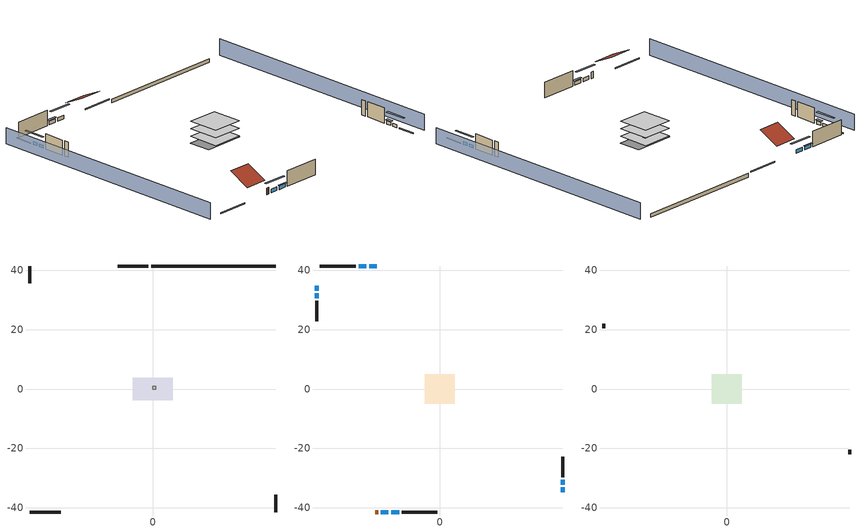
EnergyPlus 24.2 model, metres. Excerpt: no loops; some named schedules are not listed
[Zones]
central ac and furnace airloop ret air zone
 floor adiabatic (AdiabaticConst): 0,0 0,1 1,1 1,0 z0
 wall adiabatic (AdiabaticConst): 0,1 0,0 1,0 1,1 0,1 z0:1
 ceiling adiabatic (AdiabaticConst): 1,0 1,1 0,1 0,0 z1
crawlspace - vented
 floor foundation (Slab1 construction): -6.75,-3.75 -6.75,3.75 6.75,3.75 6.75,-3.75 z-0.91
 wall outside (RimJoist1 construction): -1.48,41.44 -11.87,41.44 z0.3:0.61
 wall outside (RimJoist2 construction): 41.44,-41.44 41.44,-35.65 z0.3:0.61
 wall outside (RimJoist3 construction): -41.44,-41.44 -31.04,-41.44 z0.3:0.61
 wall outside (RimJoist4 construction): -41.44,41.44 -41.44,35.65 z0.3:0.61
 wall foundation (FoundationWall1 construction): 41.44,41.44 -0.55,41.44 z-0.91:0.3
conditioned space
 floor to crawlspace - vented (Floor1 construction): -5.03,-5.03 -5.03,5.03 5.03,5.03 5.03,-5.03 z0.3
 floor adiabatic (AdiabaticFloorConstruction): -5.03,-5.03 -5.03,5.03 5.03,5.03 5.03,-5.03 z2.74
 wall outside (AdiabaticWallConstruction 1): -21.66,-41.44 -20.75,-41.44 z0.3:2.34
 wall outside (AdiabaticWallConstruction): -21.25,41.44 -23.81,41.44 / -24.74,41.44 -27.3,41.44 / -16.37,-41.44 -13.71,-41.44 z0.3:1.46; 41.44,-34.72 41.44,-33.13 / 41.44,-32.2 41.44,-30.61 / -41.44,34.72 -41.44,33.13 / -41.44,32.2 -41.44,30.61 z0.3:1.34; -19.82,-41.44 -17.3,-41.44 z0.3:1.43
 wall outside (Wall1 construction): -28.23,41.44 -40.51,41.44 z0.3:5.18
 wall outside (Wall2 construction): 41.44,-29.69 41.44,-22.86 z0.3:5.18
 wall outside (Wall3 construction): -12.78,-41.44 -0.88,-41.44 z0.3:5.18
 wall outside (Wall4 construction): -41.44,29.69 -41.44,22.86 z0.3:5.18
 window (WindowConstruction): -21.25,41.44 -23.81,41.44 z0.3:1.46
 window (WindowConstruction 1): -24.74,41.44 -27.3,41.44 z0.3:1.46
 window (WindowConstruction 2): 41.44,-34.72 41.44,-33.13 z0.3:1.34
 window (WindowConstruction 3): 41.44,-32.2 41.44,-30.61 z0.3:1.34
 window (WindowConstruction 4): -19.82,-41.44 -17.3,-41.44 z0.3:1.43
 window (WindowConstruction 5): -16.37,-41.44 -13.71,-41.44 z0.3:1.46
 window (WindowConstruction 6): -41.44,34.72 -41.44,33.13 z0.3:1.34
 window (WindowConstruction 7): -41.44,32.2 -41.44,30.61 z0.3:1.34
 door (Door): -21.66,-41.44 -20.75,-41.44 z0.3:2.34
 ceiling adiabatic (AdiabaticFloorConstruction): 5.03,-5.03 5.03,5.03 -5.03,5.03 -5.03,-5.03 z2.74
attic - vented
 floor to conditioned space (Floor2 construction Reversed): -5.03,-5.03 -5.03,5.03 5.03,5.03 5.03,-5.03 z5.18
 wall outside (Wall5 construction): 41.44,-21.93 41.44,-20.49 z0.3:5.18
 wall outside (Wall6 construction): -41.44,21.93 -41.44,20.49 z0.3:5.18
 roof outside (Roof1 construction): -20.32,41.44,5.18 -20.32,34.71,8.55 -12.8,34.71,8.55 -12.8,41.44,5.18
 roof outside (Roof2 construction): -22.59,-41.44,5.18 -22.59,-34.71,8.55 -30.11,-34.71,8.55 -30.11,-41.44,5.18
shading: -46.01,41.44 -46.01,-41.44 / 46.01,-41.44 46.01,41.44 z0:5.18; -26.55,41.44 -18.51,41.44 -18.51,42.05 -26.55,42.05 z4.21; -27.6,41.44 -24.43,41.44 -24.43,42.05 -27.6,42.05 z1.77; 41.44,-30.39 41.44,-37.46 42.05,-37.46 42.05,-30.39 z4.08; 41.44,-30.31 41.44,-32.51 42.05,-32.51 42.05,-30.31 z1.65; -14.56,-41.44 -22.56,-41.44 -22.56,-42.05 -14.56,-42.05 z4.18; -13.4,-41.44 -16.68,-41.44 -16.68,-42.05 -13.4,-42.05 z1.77; -41.44,30.39 -41.44,37.46 -42.05,37.46 -42.05,30.39 z4.08; -41.44,30.31 -41.44,32.51 -42.05,32.51 -42.05,30.31 z1.65
[Building]
Building 1: Terrain=Suburbs
[Site:Location]
Portland Intl Arpt_OR: Latitude {deg}=45.59; Longitude {deg}=-122.6; Time Zone {hr}=-8; Elevation {m}=33; Keep Site Location Information=Yes
[Site:GroundTemperature:Shallow]
10.2558, 8.96328, 8.85977, 9.47314, 11.9355, 14.3863, 16.5111, 17.8571, 17.9714, 16.8767, 14.8061, 12.4304
[Site:WaterMainsTemperature]
Calculation Method=Schedule; Temperature Schedule=mains temperature schedule
[Material] Roughness=Rough; Thermal Absorptance=0.9
Name | Thickness {m} | Conductivity {W/m-K} | Density {kg/m3} | Specific Heat {J/kg-K} | Solar Absorptance | Visible Absorptance
asphalt or fiberglass shingles | 0.00635 | 0.162714 | 1121.4 | 1465.45 | 0.85 | 0.85
ceiling loosefill ins | 0.0846667 | 0.0480833 | 16.02 | 1046.75 | 0.7 | 0.7
ceiling stud and cavity | 0.1397 | 0.0920385 | 65.682 | 1177.47 | 0.7 | 0.7
concrete 8.0 in. | 0.2032 | 1.803125 | 2242.8 | 837.4 | 0.7 | 0.7
door material | 0.04445 | 0.0612267 | 512.64 | 1214.23 | 0.7 | 0.7
floor covering | 0.0127 | 0.0433444 | 54.468 | 1339.84 | 0.6 | 0.6
floor rigid ins; wall rigid ins | 0.512978 | 0.029427 | 32.04 | 1214.23 | 0.7 | 0.7
floor stud and cavity | 0.1397 | 0.923637 | 92.3553 | 1139.71 | 0.7 | 0.7
floor stud and cavity 1 | 0.1397 | 1.75129 | 37.0049 | 1207.88 | 0.7 | 0.7
furniture material conditioned space 1 | 0.1524 | 0.115458 | 640.8 | 1214.23 | 0.6 | 0.6
gypsum board | 0.0127 | 0.160291 | 801 | 837.4 | 0.6 | 0.6
osb sheathing 0.5 in. | 0.0127 | 0.115458 | 512.64 | 1214.23 | 0.6 | 0.6
osb sheathing 0.5 in. 1 | 0.0127 | 0.115458 | 512.64 | 1214.23 | 0.7 | 0.7
osb sheathing 0.75 in. | 0.01905 | 0.115458 | 512.64 | 1214.23 | 0.7 | 0.7
rim joist stud and cavity | 0.0508 | 0.178688 | 50.32683 | 1063.81 | 0.6 | 0.6
roof rigid ins | 0.00281632 | 0.029427 | 32.04 | 1214.23 | 0.7 | 0.7
soil 0.5 in. | 0.0127 | 1.3848 | 1842.3 | 418.7 | 0.7 | 0.7
wall stud and cavity | 0.1397 | 0.550994 | 139.0536 | 1170.24 | 0.7 | 0.7
wall stud and cavity 1 | 0.1397 | 0.727959 | 139.0536 | 1170.24 | 0.6 | 0.6
wall stud and cavity 2 | 0.0889 | 0.380278 | 52.3479 | 1209.89 | 0.7 | 0.7
wall stud and cavity 3 | 0.0889 | 0.391764 | 83.0341 | 1211.67 | 0.7 | 0.7
wood siding | 0.0254 | 0.102417 | 544.68 | 1172.36 | 0.85 | 0.85
wood siding 1; wood siding 2 | 0.0254 | 0.102417 | 544.68 | 1172.36 | 0.7 | 0.7
[Material:NoMass]
Adiabatic: Roughness=Rough; Thermal Resistance {m2-K/W}=176.1; Thermal Absorptance=0.9; Solar Absorptance=0.7; Visible Absorptance=0.7
[WindowMaterial:SimpleGlazingSystem]
WindowMaterial: U-Factor {W/m2-K}=2.78222; Solar Heat Gain Coefficient=0.56
[Construction]
AdiabaticConst: Adiabatic
AdiabaticFloorConstruction: floor stud and cavity 1, floor rigid ins, osb sheathing 0.75 in., floor covering
AdiabaticWallConstruction: wood siding 1, wall rigid ins, wall stud and cavity 2, gypsum board
AdiabaticWallConstruction 1: wood siding 2, wall rigid ins, wall stud and cavity 2, gypsum board
Door: door material
Floor1 construction: floor stud and cavity, osb sheathing 0.75 in., floor covering
Floor2 construction Reversed: gypsum board, ceiling stud and cavity, ceiling loosefill ins
FoundationWall1 construction: concrete 8.0 in.
furniture construction conditioned space 1: furniture material conditioned space 1
PartitionWallConstruction: gypsum board, wall stud and cavity 3, gypsum board
RimJoist1 construction; RimJoist2 construction; RimJoist3 construction; RimJoist4 construction: wood siding, rim joist stud and cavity
Roof1 construction; Roof2 construction: asphalt or fiberglass shingles, roof rigid ins, osb sheathing 0.5 in.
Slab1 construction: soil 0.5 in.
Wall1 construction; Wall2 construction; Wall3 construction; Wall4 construction: wood siding, osb sheathing 0.5 in. 1, wall stud and cavity, gypsum board
Wall5 construction; Wall6 construction: wood siding, osb sheathing 0.5 in. 1, wall stud and cavity 1
WindowConstruction; WindowConstruction 1; WindowConstruction 2; WindowConstruction 3; WindowConstruction 4; WindowConstruction 5; WindowConstruction 6; WindowConstruction 7: WindowMaterial
[Zone] Multiplier=1
Name | Volume {m3} | Part of Total Floor Area
attic - vented | 75.9013 | Yes
central ac and furnace airloop ret air zone | 1 | No
conditioned space | 493.619 | Yes
crawlspace - vented | 123.405 | Yes
[Space]
Name | Zone | Volume {m3} | Space Type
attic - vented 1 | attic - vented | 75.9013
central ac and furnace airloop ret air space | central ac and furnace airloop ret air zone |  | Plenum Space Type
conditioned space 1 | conditioned space | 493.619
crawlspace - vented 1 | crawlspace - vented | 123.405
[ZoneInfiltration:EffectiveLeakageArea]
infil attic - vented 1: Zone or Space=attic - vented 1; Schedule=Always On Discrete; Effective Air Leakage Area {cm2}=3373.59; Stack Coefficient=0.000156436; Wind Coefficient=4.26639e-05
[ZoneMixing] Schedule=Always On Continuous; Design Flow Rate Calculation Method=Flow/Zone; Design Flow Rate {m3/s}=0
Name | Zone or Space | Source Zone or Space
whole house fan mix | attic - vented | conditioned space
central ac and furnace airloop_0 ZoneMixDZToCond mix | conditioned space | crawlspace - vented
central ac and furnace airloop_0 ZoneMixCondToDZ mix | crawlspace - vented | conditioned space
[SpaceList]
Plenum Space Type: central ac and furnace airloop ret air space
[OtherEquipment] Design Level Calculation Method=EquipmentLevel
Name | Fuel Type | Zone or ZoneList or Space or SpaceList | Schedule | Design Level {W} | Fraction Latent | Fraction Radiant | Fraction Lost
central ac and furnace airloop_0 RetCondToRP; central ac and furnace airloop_0 RetSensLkToRP | None | central ac and furnace airloop ret air space | Always On Discrete | 0 | 0 | 0 | 0
central ac and furnace airloop_0 RetLatLkToRP | None | central ac and furnace airloop ret air space | Always On Discrete | 0 | 1 | 0 | 0
central ac and furnace airloop_0 SupCondToLv; central ac and furnace airloop_0 SupSensLkToCond; mech vent house fan sensible load; water heater sens | None | conditioned space 1 | Always On Discrete | 0 | 0 | 0 | 0
central ac and furnace airloop_0 SupLatLkToCond; mech vent house fan latent load; water heater lat | None | conditioned space 1 | Always On Discrete | 0 | 1 | 0 | 0
clothes dryer 1 | Electricity | conditioned space 1 | clothes_dryer | 0 | 0.015 | 0.081 | 0.85
cooking range 1 | Electricity | conditioned space 1 | cooking_range | 0 | 0.08 | 0.432 | 0.2
general water use latent | None | conditioned space 1 | general water use schedule | 25.6591 | 1 | 0 | 0
general water use sensible | None | conditioned space 1 | general water use schedule | -25.2881 | 0 | 0.6 | 0
misc lighting | NaturalGas | conditioned space 1 | misc lighting schedule | 97.568 | 0 | 0 | 1
misc permanent spa heater | NaturalGas | conditioned space 1 | misc permanent spa heater schedule | 677.856 | 0 | 0 | 1
water heater energy adjustment1 | Electricity | conditioned space 1 | Always On Discrete | 0.01 | 0 | 0 | 1
central ac and furnace airloop_0 RetCondToDZ; central ac and furnace airloop_0 SupCondToDZ; central ac and furnace airloop_0 SupSensLkToDZ | None | crawlspace - vented 1 | Always On Discrete | 0 | 0 | 0 | 0
central ac and furnace airloop_0 SupLatLkToDZ | None | crawlspace - vented 1 | Always On Discrete | 0 | 1 | 0 | 0
[SurfaceProperty:IncidentSolarMultiplier] Incident Solar Multiplier=1; Incident Solar Multiplier Schedule=trans schedule winter=0.85 summer=0.7
Window1; Window2; Window3; Window4; Window5; Window6; Window7; Window8
[InternalMass] Zone or ZoneList=conditioned space; Space or SpaceList=conditioned space 1
Name | Construction | Surface Area {m2}
furniture mass conditioned space 1 | furniture construction conditioned space 1 | 80.97429
partition wall mass | PartitionWallConstruction | 202.436
[Lights]
interior lighting: Zone or ZoneList or Space or SpaceList=conditioned space 1; Schedule=lighting_interior; Design Level Calculation Method=LightingLevel; Lighting Level {W}=1298.06; Return Air Fraction=0; Fraction Radiant=0.6; Fraction Visible=0.2; Fraction Replaceable=1
[People]
occupants: Zone or ZoneList or Space or SpaceList=conditioned space 1; Number of People Schedule=occupants; Number of People Calculation Method=People; Number of People=1; Fraction Radiant=0.314171; Sensible Heat Fraction=0.56303; Activity Level Schedule=occupants activity schedule; Carbon Dioxide Generation Rate {m3/s-W}=0; Enable ASHRAE 55 Comfort Warnings=No; Mean Radiant Temperature Calculation Type=EnclosureAveraged
[ElectricEquipment] Zone or ZoneList or Space or SpaceList=conditioned space 1; Design Level Calculation Method=EquipmentLevel
Name | Schedule | Design Level {W} | Fraction Latent | Fraction Radiant | Fraction Lost
ceiling fan | ceiling_fan | 17.2929 | 0 | 0.558 | 0
clothes dryer | clothes_dryer | 4441.84 | 0.015 | 0.081 | 0.85
clothes washer | clothes_washer | 556.427 | 0.03 | 0.162 | 0.7
cooking range | cooking_range | 1678.78 | 0.08 | 0.432 | 0.2
dishwasher | dishwasher | 1343.69 | 0.3 | 0.18 | 0.4
freezer | freezer schedule | 194.914 | 0 | 0.6 | 0
fridge | fridge schedule | 49.4292 | 0 | 0.6 | 0
mech vent bath fan 0 | mech vent bath fan 0 schedule | 30 | 0 | 0 | 1
mech vent house fan | mech vent house fan schedule | 0 | 0 | 0 | 1
mech vent house fan cfis | mech vent house fan cfis schedule | 0 | 0 | 0 | 0
mech vent range fan 0 | mech vent range fan 0 schedule | 30 | 0 | 0 | 1
misc permanent spa pump | misc permanent spa pump schedule | 312.193 | 0 | 0 | 1
misc plug loads | plug_loads_other | 310.122 | 0.021 | 0.558 | 0.049
misc tv | plug_loads_tv | 379.584 | 0 | 0.6 | 0
whole house fan | Always On Discrete | 0 | 0 | 0 | 1
[ZoneInfiltration:DesignFlowRate] Schedule=Always On Discrete
Name | Zone or ZoneList or Space or SpaceList | Design Flow Rate Calculation Method | Design Flow Rate {m3/s} | Air Changes per Hour {1/hr} | Constant Term Coefficient | Temperature Term Coefficient | Velocity Term Coefficient | Velocity Squared Term Coefficient
infil flow; natural vent flow; whole house fan flow | conditioned space 1 | Flow/Zone | 0
crawlspace_vented 1 duct leakage imbalance infil flow | crawlspace - vented 1 | Flow/Zone | 0
infil crawlspace - vented 1 | crawlspace - vented 1 | AirChanges/Hour |  | 2.6013 | 1 | 0 | 0 | 0
[SurfaceProperty:ExposedFoundationPerimeter]
Slab1: Exposed Perimeter Calculation Method=TotalExposedPerimeter; Total Exposed Perimeter {m}=41.9862
[AirLoopHVAC:ReturnPlenum]
Air Loop HVAC Return Plenum 1: Zone=central ac and furnace airloop ret air zone
[Foundation:Kiva]
Foundation Kiva 1: Initial Indoor Air Temperature {C}=7.86103; Wall Height Above Grade {m}=0.3048; Wall Depth Below Slab {m}=0.2032
[Foundation:Kiva:Settings]
Soil Conductivity {W/m-K}=1.3848; Soil Density {kg/m3}=1842.3; Soil Specific Heat {J/kg-K}=418.7; Ground Solar Absorptivity=0.9; Ground Thermal Absorptivity=0.9; Ground Surface Roughness {m}=0.03; Far-Field Width {m}=40; Deep-Ground Boundary Condition=ZeroFlux; Deep-Ground Depth {m}=40; Minimum Cell Dimension {m}=0.2; Maximum Cell Growth Coefficient=3; Simulation Timestep=Timestep
[Exterior:Lights]
exterior lighting: Schedule=exterior lighting schedule; Design Level {W}=48.0871
[EnergyManagementSystem:Sensor] Output:Variable or Output:Meter Index Key=crawlspace - vented
Name | Output:Variable or Output:Meter
central_ac_and_furnace_airloop_0_DZ_T_s | Zone Air Temperature
central_ac_and_furnace_airloop_0_DZ_W_s | Zone Mean Air Humidity Ratio
[Schedule:Constant]
Name | Hourly Value
Always On Continuous; Always On Discrete; mech vent house fan schedule; mech vent house fan cfis schedule | 1
occupants activity schedule | 117.228
fridge schedule | 0
[Schedule:Week:Daily]
trans schedule winter=0.85 summer=0.7 Week Rule - Jan1-May26: trans schedule winter=0.85 summer=0.7 day, trans schedule winter=0.85 summer=0.7 day, trans schedule winter=0.85 summer=0.7 day, trans schedule winter=0.85 summer=0.7 day, trans schedule winter=0.85 summer=0.7 day, trans schedule winter=0.85 summer=0.7 day, trans schedule winter=0.85 summer=0.7 day, trans schedule winter=0.85 summer=0.7 default day, trans schedule winter=0.85 summer=0.7 default day, trans schedule winter=0.85 summer=0.7 default day, trans schedule winter=0.85 summer=0.7 default day, trans schedule winter=0.85 summer=0.7 default day
trans schedule winter=0.85 summer=0.7 Week Rule - May27-Jun2: trans schedule winter=0.85 summer=0.7 day, trans schedule winter=0.85 summer=0.7 day, trans schedule winter=0.85 summer=0.7 day, trans schedule winter=0.85 summer=0.7 day, trans schedule winter=0.85 summer=0.7 day, trans schedule winter=0.85 summer=0.7 day 1, trans schedule winter=0.85 summer=0.7 day 1, trans schedule winter=0.85 summer=0.7 default day, trans schedule winter=0.85 summer=0.7 default day, trans schedule winter=0.85 summer=0.7 default day, trans schedule winter=0.85 summer=0.7 default day, trans schedule winter=0.85 summer=0.7 default day
trans schedule winter=0.85 summer=0.7 Week Rule - Jun3-Sep29: trans schedule winter=0.85 summer=0.7 day 1, trans schedule winter=0.85 summer=0.7 day 1, trans schedule winter=0.85 summer=0.7 day 1, trans schedule winter=0.85 summer=0.7 day 1, trans schedule winter=0.85 summer=0.7 day 1, trans schedule winter=0.85 summer=0.7 day 1, trans schedule winter=0.85 summer=0.7 day 1, trans schedule winter=0.85 summer=0.7 default day, trans schedule winter=0.85 summer=0.7 default day, trans schedule winter=0.85 summer=0.7 default day, trans schedule winter=0.85 summer=0.7 default day, trans schedule winter=0.85 summer=0.7 default day
trans schedule winter=0.85 summer=0.7 Week Rule - Sep30-Oct6: trans schedule winter=0.85 summer=0.7 day 1, trans schedule winter=0.85 summer=0.7 day 2, trans schedule winter=0.85 summer=0.7 day 2, trans schedule winter=0.85 summer=0.7 day 2, trans schedule winter=0.85 summer=0.7 day 2, trans schedule winter=0.85 summer=0.7 day 2, trans schedule winter=0.85 summer=0.7 day 2, trans schedule winter=0.85 summer=0.7 default day, trans schedule winter=0.85 summer=0.7 default day, trans schedule winter=0.85 summer=0.7 default day, trans schedule winter=0.85 summer=0.7 default day, trans schedule winter=0.85 summer=0.7 default day
trans schedule winter=0.85 summer=0.7 Week Rule - Oct7-Dec31: trans schedule winter=0.85 summer=0.7 day 2, trans schedule winter=0.85 summer=0.7 day 2, trans schedule winter=0.85 summer=0.7 day 2, trans schedule winter=0.85 summer=0.7 day 2, trans schedule winter=0.85 summer=0.7 day 2, trans schedule winter=0.85 summer=0.7 day 2, trans schedule winter=0.85 summer=0.7 day 2, trans schedule winter=0.85 summer=0.7 default day, trans schedule winter=0.85 summer=0.7 default day, trans schedule winter=0.85 summer=0.7 default day, trans schedule winter=0.85 summer=0.7 default day, trans schedule winter=0.85 summer=0.7 default day
freezer schedule Week Rule - Jan1-Jan27: freezer schedule day, freezer schedule day, freezer schedule day, freezer schedule day, freezer schedule day, freezer schedule day, freezer schedule day, freezer schedule default day, freezer schedule default day, freezer schedule default day, freezer schedule default day, freezer schedule default day
freezer schedule Week Rule - Jan28-Feb3: freezer schedule day, freezer schedule day, freezer schedule day, freezer schedule day, freezer schedule day 1, freezer schedule day 1, freezer schedule day 1, freezer schedule default day, freezer schedule default day, freezer schedule default day, freezer schedule default day, freezer schedule default day
freezer schedule Week Rule - Feb4-Feb24: freezer schedule day 1, freezer schedule day 1, freezer schedule day 1, freezer schedule day 1, freezer schedule day 1, freezer schedule day 1, freezer schedule day 1, freezer schedule default day, freezer schedule default day, freezer schedule default day, freezer schedule default day, freezer schedule default day
freezer schedule Week Rule - Feb25-Mar3: freezer schedule day 1, freezer schedule day 1, freezer schedule day 1, freezer schedule day 1, freezer schedule day 2, freezer schedule day 2, freezer schedule day 2, freezer schedule default day, freezer schedule default day, freezer schedule default day, freezer schedule default day, freezer schedule default day
freezer schedule Week Rule - Mar4-May26: freezer schedule day 2, freezer schedule day 2, freezer schedule day 2, freezer schedule day 2, freezer schedule day 2, freezer schedule day 2, freezer schedule day 2, freezer schedule default day, freezer schedule default day, freezer schedule default day, freezer schedule default day, freezer schedule default day
freezer schedule Week Rule - May27-Jun2: freezer schedule day 2, freezer schedule day 2, freezer schedule day 2, freezer schedule day 2, freezer schedule day 2, freezer schedule day 3, freezer schedule day 3, freezer schedule default day, freezer schedule default day, freezer schedule default day, freezer schedule default day, freezer schedule default day
freezer schedule Week Rule - Jun3-Sep29: freezer schedule day 3, freezer schedule day 3, freezer schedule day 3, freezer schedule day 3, freezer schedule day 3, freezer schedule day 3, freezer schedule day 3, freezer schedule default day, freezer schedule default day, freezer schedule default day, freezer schedule default day, freezer schedule default day
freezer schedule Week Rule - Sep30-Oct6: freezer schedule day 3, freezer schedule day 4, freezer schedule day 4, freezer schedule day 4, freezer schedule day 4, freezer schedule day 4, freezer schedule day 4, freezer schedule default day, freezer schedule default day, freezer schedule default day, freezer schedule default day, freezer schedule default day
freezer schedule Week Rule - Oct7-Oct27: freezer schedule day 4, freezer schedule day 4, freezer schedule day 4, freezer schedule day 4, freezer schedule day 4, freezer schedule day 4, freezer schedule day 4, freezer schedule default day, freezer schedule default day, freezer schedule default day, freezer schedule default day, freezer schedule default day
freezer schedule Week Rule - Oct28-Nov3: freezer schedule day 4, freezer schedule day 4, freezer schedule day 4, freezer schedule day 4, freezer schedule day 5, freezer schedule day 5, freezer schedule day 5, freezer schedule default day, freezer schedule default day, freezer schedule default day, freezer schedule default day, freezer schedule default day
freezer schedule Week Rule - Nov4-Nov24: freezer schedule day 5, freezer schedule day 5, freezer schedule day 5, freezer schedule day 5, freezer schedule day 5, freezer schedule day 5, freezer schedule day 5, freezer schedule default day, freezer schedule default day, freezer schedule default day, freezer schedule default day, freezer schedule default day
freezer schedule Week Rule - Nov25-Dec1: freezer schedule day 5, freezer schedule day 5, freezer schedule day 5, freezer schedule day 5, freezer schedule day 5, freezer schedule day 5, freezer schedule day 6, freezer schedule default day, freezer schedule default day, freezer schedule default day, freezer schedule default day, freezer schedule default day
freezer schedule Week Rule - Dec2-Dec31: freezer schedule day 6, freezer schedule day 6, freezer schedule day 6, freezer schedule day 6, freezer schedule day 6, freezer schedule day 6, freezer schedule day 6, freezer schedule default day, freezer schedule default day, freezer schedule default day, freezer schedule default day, freezer schedule default day
general water use schedule Week Rule - Jan1-Dec31: general water use schedule day, general water use schedule day, general water use schedule day, general water use schedule day, general water use schedule day, general water use schedule day, general water use schedule day, general water use schedule default day, general water use schedule default day, general water use schedule default day, general water use schedule default day, general water use schedule default day
misc lighting schedule Week Rule - Jan1-Dec31: misc lighting schedule day, misc lighting schedule day, misc lighting schedule day, misc lighting schedule day, misc lighting schedule day, misc lighting schedule day, misc lighting schedule day, misc lighting schedule default day, misc lighting schedule default day, misc lighting schedule default day, misc lighting schedule default day, misc lighting schedule default day
misc permanent spa heater schedule Week Rule - Jan1-Jan27: misc permanent spa heater schedule day, misc permanent spa heater schedule day, misc permanent spa heater schedule day, misc permanent spa heater schedule day, misc permanent spa heater schedule day, misc permanent spa heater schedule day, misc permanent spa heater schedule day, misc permanent spa heater schedule default day, misc permanent spa heater schedule default day, misc permanent spa heater schedule default day, misc permanent spa heater schedule default day, misc permanent spa heater schedule default day
misc permanent spa heater schedule Week Rule - Jan28-Feb3: misc permanent spa heater schedule day, misc permanent spa heater schedule day, misc permanent spa heater schedule day, misc permanent spa heater schedule day, misc permanent spa heater schedule day 1, misc permanent spa heater schedule day 1, misc permanent spa heater schedule day 1, misc permanent spa heater schedule default day, misc permanent spa heater schedule default day, misc permanent spa heater schedule default day, misc permanent spa heater schedule default day, misc permanent spa heater schedule default day
misc permanent spa heater schedule Week Rule - Feb4-Feb24: misc permanent spa heater schedule day 1, misc permanent spa heater schedule day 1, misc permanent spa heater schedule day 1, misc permanent spa heater schedule day 1, misc permanent spa heater schedule day 1, misc permanent spa heater schedule day 1, misc permanent spa heater schedule day 1, misc permanent spa heater schedule default day, misc permanent spa heater schedule default day, misc permanent spa heater schedule default day, misc permanent spa heater schedule default day, misc permanent spa heater schedule default day
misc permanent spa heater schedule Week Rule - Feb25-Mar3: misc permanent spa heater schedule day 1, misc permanent spa heater schedule day 1, misc permanent spa heater schedule day 1, misc permanent spa heater schedule day 1, misc permanent spa heater schedule day 2, misc permanent spa heater schedule day 2, misc permanent spa heater schedule day 2, misc permanent spa heater schedule default day, misc permanent spa heater schedule default day, misc permanent spa heater schedule default day, misc permanent spa heater schedule default day, misc permanent spa heater schedule default day
misc permanent spa heater schedule Week Rule - Mar4-May26: misc permanent spa heater schedule day 2, misc permanent spa heater schedule day 2, misc permanent spa heater schedule day 2, misc permanent spa heater schedule day 2, misc permanent spa heater schedule day 2, misc permanent spa heater schedule day 2, misc permanent spa heater schedule day 2, misc permanent spa heater schedule default day, misc permanent spa heater schedule default day, misc permanent spa heater schedule default day, misc permanent spa heater schedule default day, misc permanent spa heater schedule default day
misc permanent spa heater schedule Week Rule - May27-Jun2: misc permanent spa heater schedule day 2, misc permanent spa heater schedule day 2, misc permanent spa heater schedule day 2, misc permanent spa heater schedule day 2, misc permanent spa heater schedule day 2, misc permanent spa heater schedule day 3, misc permanent spa heater schedule day 3, misc permanent spa heater schedule default day, misc permanent spa heater schedule default day, misc permanent spa heater schedule default day, misc permanent spa heater schedule default day, misc permanent spa heater schedule default day
misc permanent spa heater schedule Week Rule - Jun3-Sep29: misc permanent spa heater schedule day 3, misc permanent spa heater schedule day 3, misc permanent spa heater schedule day 3, misc permanent spa heater schedule day 3, misc permanent spa heater schedule day 3, misc permanent spa heater schedule day 3, misc permanent spa heater schedule day 3, misc permanent spa heater schedule default day, misc permanent spa heater schedule default day, misc permanent spa heater schedule default day, misc permanent spa heater schedule default day, misc permanent spa heater schedule default day
misc permanent spa heater schedule Week Rule - Sep30-Oct6: misc permanent spa heater schedule day 3, misc permanent spa heater schedule day 4, misc permanent spa heater schedule day 4, misc permanent spa heater schedule day 4, misc permanent spa heater schedule day 4, misc permanent spa heater schedule day 4, misc permanent spa heater schedule day 4, misc permanent spa heater schedule default day, misc permanent spa heater schedule default day, misc permanent spa heater schedule default day, misc permanent spa heater schedule default day, misc permanent spa heater schedule default day
misc permanent spa heater schedule Week Rule - Oct7-Oct27: misc permanent spa heater schedule day 4, misc permanent spa heater schedule day 4, misc permanent spa heater schedule day 4, misc permanent spa heater schedule day 4, misc permanent spa heater schedule day 4, misc permanent spa heater schedule day 4, misc permanent spa heater schedule day 4, misc permanent spa heater schedule default day, misc permanent spa heater schedule default day, misc permanent spa heater schedule default day, misc permanent spa heater schedule default day, misc permanent spa heater schedule default day
misc permanent spa heater schedule Week Rule - Oct28-Nov3: misc permanent spa heater schedule day 4, misc permanent spa heater schedule day 4, misc permanent spa heater schedule day 4, misc permanent spa heater schedule day 4, misc permanent spa heater schedule day 5, misc permanent spa heater schedule day 5, misc permanent spa heater schedule day 5, misc permanent spa heater schedule default day, misc permanent spa heater schedule default day, misc permanent spa heater schedule default day, misc permanent spa heater schedule default day, misc permanent spa heater schedule default day
misc permanent spa heater schedule Week Rule - Nov4-Nov24: misc permanent spa heater schedule day 5, misc permanent spa heater schedule day 5, misc permanent spa heater schedule day 5, misc permanent spa heater schedule day 5, misc permanent spa heater schedule day 5, misc permanent spa heater schedule day 5, misc permanent spa heater schedule day 5, misc permanent spa heater schedule default day, misc permanent spa heater schedule default day, misc permanent spa heater schedule default day, misc permanent spa heater schedule default day, misc permanent spa heater schedule default day
misc permanent spa heater schedule Week Rule - Nov25-Dec1: misc permanent spa heater schedule day 5, misc permanent spa heater schedule day 5, misc permanent spa heater schedule day 5, misc permanent spa heater schedule day 5, misc permanent spa heater schedule day 5, misc permanent spa heater schedule day 5, misc permanent spa heater schedule day 6, misc permanent spa heater schedule default day, misc permanent spa heater schedule default day, misc permanent spa heater schedule default day, misc permanent spa heater schedule default day, misc permanent spa heater schedule default day
misc permanent spa heater schedule Week Rule - Dec2-Dec31: misc permanent spa heater schedule day 6, misc permanent spa heater schedule day 6, misc permanent spa heater schedule day 6, misc permanent spa heater schedule day 6, misc permanent spa heater schedule day 6, misc permanent spa heater schedule day 6, misc permanent spa heater schedule day 6, misc permanent spa heater schedule default day, misc permanent spa heater schedule default day, misc permanent spa heater schedule default day, misc permanent spa heater schedule default day, misc permanent spa heater schedule default day
[Schedule:Year]
trans schedule winter=0.85 summer=0.7: trans schedule winter=0.85 summer=0.7 Week Rule - Jan1-May26, 1, 1, 5, 26, trans schedule winter=0.85 summer=0.7 Week Rule - May27-Jun2, 5, 27, 6, 2, trans schedule winter=0.85 summer=0.7 Week Rule - Jun3-Sep29, 6, 3, 9, 29, trans schedule winter=0.85 summer=0.7 Week Rule - Sep30-Oct6, 9, 30, 10, 6, trans schedule winter=0.85 summer=0.7 Week Rule - Oct7-Dec31, 10, 7, 12, 31
freezer schedule: freezer schedule Week Rule - Jan1-Jan27, 1, 1, 1, 27, freezer schedule Week Rule - Jan28-Feb3, 1, 28, 2, 3, freezer schedule Week Rule - Feb4-Feb24, 2, 4, 2, 24, freezer schedule Week Rule - Feb25-Mar3, 2, 25, 3, 3, freezer schedule Week Rule - Mar4-May26, 3, 4, 5, 26, freezer schedule Week Rule - May27-Jun2, 5, 27, 6, 2, freezer schedule Week Rule - Jun3-Sep29, 6, 3, 9, 29, freezer schedule Week Rule - Sep30-Oct6, 9, 30, 10, 6, freezer schedule Week Rule - Oct7-Oct27, 10, 7, 10, 27, freezer schedule Week Rule - Oct28-Nov3, 10, 28, 11, 3, freezer schedule Week Rule - Nov4-Nov24, 11, 4, 11, 24, freezer schedule Week Rule - Nov25-Dec1, 11, 25, 12, 1, freezer schedule Week Rule - Dec2-Dec31, 12, 2, 12, 31
mech vent bath fan 0 schedule: mech vent bath fan 0 schedule Week Rule - Jan1-Dec31, 1, 1, 12, 31
mech vent range fan 0 schedule: mech vent range fan 0 schedule Week Rule - Jan1-Dec31, 1, 1, 12, 31
misc permanent spa pump schedule: misc permanent spa pump schedule Week Rule - Jan1-Jan27, 1, 1, 1, 27, misc permanent spa pump schedule Week Rule - Jan28-Feb3, 1, 28, 2, 3, misc permanent spa pump schedule Week Rule - Feb4-Feb24, 2, 4, 2, 24, misc permanent spa pump schedule Week Rule - Feb25-Mar3, 2, 25, 3, 3, misc permanent spa pump schedule Week Rule - Mar4-Mar31, 3, 4, 3, 31, misc permanent spa pump schedule Week Rule - Apr1-Apr28, 4, 1, 4, 28, misc permanent spa pump schedule Week Rule - Apr29-May5, 4, 29, 5, 5, misc permanent spa pump schedule Week Rule - May6-May26, 5, 6, 5, 26, misc permanent spa pump schedule Week Rule - May27-Jun2, 5, 27, 6, 2, misc permanent spa pump schedule Week Rule - Jun3-Jun30, 6, 3, 6, 30, misc permanent spa pump schedule Week Rule - Jul1-Aug25, 7, 1, 8, 25, misc permanent spa pump schedule Week Rule - Aug26-Sep1, 8, 26, 9, 1, misc permanent spa pump schedule Week Rule - Sep2-Sep29, 9, 2, 9, 29, misc permanent spa pump schedule Week Rule - Sep30-Oct6, 9, 30, 10, 6, misc permanent spa pump schedule Week Rule - Oct7-Oct27, 10, 7, 10, 27, misc permanent spa pump schedule Week Rule - Oct28-Nov3, 10, 28, 11, 3, misc permanent spa pump schedule Week Rule - Nov4-Nov24, 11, 4, 11, 24, misc permanent spa pump schedule Week Rule - Nov25-Dec1, 11, 25, 12, 1, misc permanent spa pump schedule Week Rule - Dec2-Dec31, 12, 2, 12, 31
general water use schedule: general water use schedule Week Rule - Jan1-Dec31, 1, 1, 12, 31
misc lighting schedule: misc lighting schedule Week Rule - Jan1-Dec31, 1, 1, 12, 31
misc permanent spa heater schedule: misc permanent spa heater schedule Week Rule - Jan1-Jan27, 1, 1, 1, 27, misc permanent spa heater schedule Week Rule - Jan28-Feb3, 1, 28, 2, 3, misc permanent spa heater schedule Week Rule - Feb4-Feb24, 2, 4, 2, 24, misc permanent spa heater schedule Week Rule - Feb25-Mar3, 2, 25, 3, 3, misc permanent spa heater schedule Week Rule - Mar4-May26, 3, 4, 5, 26, misc permanent spa heater schedule Week Rule - May27-Jun2, 5, 27, 6, 2, misc permanent spa heater schedule Week Rule - Jun3-Sep29, 6, 3, 9, 29, misc permanent spa heater schedule Week Rule - Sep30-Oct6, 9, 30, 10, 6, misc permanent spa heater schedule Week Rule - Oct7-Oct27, 10, 7, 10, 27, misc permanent spa heater schedule Week Rule - Oct28-Nov3, 10, 28, 11, 3, misc permanent spa heater schedule Week Rule - Nov4-Nov24, 11, 4, 11, 24, misc permanent spa heater schedule Week Rule - Nov25-Dec1, 11, 25, 12, 1, misc permanent spa heater schedule Week Rule - Dec2-Dec31, 12, 2, 12, 31
exterior lighting schedule: exterior lighting schedule Week Rule - Jan1-Jan27, 1, 1, 1, 27, exterior lighting schedule Week Rule - Jan28-Feb3, 1, 28, 2, 3, exterior lighting schedule Week Rule - Feb4-Feb24, 2, 4, 2, 24, exterior lighting schedule Week Rule - Feb25-Mar3, 2, 25, 3, 3, exterior lighting schedule Week Rule - Mar4-Mar31, 3, 4, 3, 31, exterior lighting schedule Week Rule - Apr1-Apr28, 4, 1, 4, 28, exterior lighting schedule Week Rule - Apr29-May5, 4, 29, 5, 5, exterior lighting schedule Week Rule - May6-May26, 5, 6, 5, 26, exterior lighting schedule Week Rule - May27-Jun2, 5, 27, 6, 2, exterior lighting schedule Week Rule - Jun3-Jun30, 6, 3, 6, 30, exterior lighting schedule Week Rule - Jul1-Jul28, 7, 1, 7, 28, exterior lighting schedule Week Rule - Jul29-Aug4, 7, 29, 8, 4, exterior lighting schedule Week Rule - Aug5-Aug25, 8, 5, 8, 25, exterior lighting schedule Week Rule - Aug26-Sep1, 8, 26, 9, 1, exterior lighting schedule Week Rule - Sep2-Sep29, 9, 2, 9, 29, exterior lighting schedule Week Rule - Sep30-Oct6, 9, 30, 10, 6, exterior lighting schedule Week Rule - Oct7-Oct27, 10, 7, 10, 27, exterior lighting schedule Week Rule - Oct28-Nov3, 10, 28, 11, 3, exterior lighting schedule Week Rule - Nov4-Nov24, 11, 4, 11, 24, exterior lighting schedule Week Rule - Nov25-Dec1, 11, 25, 12, 1, exterior lighting schedule Week Rule - Dec2-Dec31, 12, 2, 12, 31
[Schedule:File] File=in.schedules.csv; Rows to Skip at Top=1; Number of Hours of Data=8760; Column Separator=Comma; Interpolate to Timestep=Yes; Minutes per Item=15; Adjust Schedule for Daylight Savings=Yes
Name | Column Number
lighting_interior | 5
occupants | 1
ceiling_fan | 4
clothes_dryer | 10
clothes_washer | 9
cooking_range | 11
dishwasher | 7
plug_loads_other | 2
plug_loads_tv | 3
[Schedule:Compact]
mains temperature schedule: Through: 01/01, For: AllDays, Until: 24:00, 13.0633, Through: 01/02, For: AllDays, Until: 24:00, 13.0189, Through: 01/03, For: AllDays, Until: 24:00, 12.975, Through: 01/04, For: AllDays, Until: 24:00, 12.9328, Through: 01/05, For: AllDays, Until: 24:00, 12.8917, Through: 01/06, For: AllDays, Until: 24:00, 12.8517, Through: 01/07, For: AllDays, Until: 24:00, 12.8122, Through: 01/08, For: AllDays, Until: 24:00, 12.7744, Through: 01/09, For: AllDays, Until: 24:00, 12.7378, Through: 01/10, For: AllDays, Until: 24:00, 12.7017, Through: 01/11, For: AllDays, Until: 24:00, 12.6672, Through: 01/12, For: AllDays, Until: 24:00, 12.6339, Through: 01/13, For: AllDays, Until: 24:00, 12.6017, Through: 01/14, For: AllDays, Until: 24:00, 12.5706, Through: 01/15, For: AllDays, Until: 24:00, 12.5411, Through: 01/16, For: AllDays, Until: 24:00, 12.5122, Through: 01/17, For: AllDays, Until: 24:00, 12.485, Through: 01/18, For: AllDays, Until: 24:00, 12.4583, Through: 01/19, For: AllDays, Until: 24:00, 12.4333, Through: 01/20, For: AllDays, Until: 24:00, 12.41, Through: 01/21, For: AllDays, Until: 24:00, 12.3872, Through: 01/22, For: AllDays, Until: 24:00, 12.3661, Through: 01/23, For: AllDays, Until: 24:00, 12.3456, Through: 01/24, For: AllDays, Until: 24:00, 12.3272, Through: 01/25, For: AllDays, Until: 24:00, 12.3094, Through: 01/26, For: AllDays, Until: 24:00, 12.2933, Through: 01/27, For: AllDays, Until: 24:00, 12.2783, Through: 01/28, For: AllDays, Until: 24:00, 12.2644, Through: 01/29, For: AllDays, Until: 24:00, 12.2517, Through: 01/30, For: AllDays, Until: 24:00, 12.2406, Through: 01/31, For: AllDays, Until: 24:00, 12.2306, Through: 02/01, For: AllDays, Until: 24:00, 12.2222, Through: 02/02, For: AllDays, Until: 24:00, 12.215, Through: 02/03, For: AllDays, Until: 24:00, 12.2089, Through: 02/04, For: AllDays, Until: 24:00, 12.2039, Through: 02/05, For: AllDays, Until: 24:00, 12.2006, Through: 02/06, For: AllDays, Until: 24:00, 12.1983, Through: 02/07, For: AllDays, Until: 24:00, 12.1978, Through: 02/08, For: AllDays, Until: 24:00, 12.1978, Through: 02/09, For: AllDays, Until: 24:00, 12.2, Through: 02/10, For: AllDays, Until: 24:00, 12.2028, Through: 02/11, For: AllDays, Until: 24:00, 12.2072, Through: 02/12, For: AllDays, Until: 24:00, 12.2128, Through: 02/13, For: AllDays, Until: 24:00, 12.2194, Through: 02/14, For: AllDays, Until: 24:00, 12.2278, Through: 02/15, For: AllDays, Until: 24:00, 12.2372, Through: 02/16, For: AllDays, Until: 24:00, 12.2483, Through: 02/17, For: AllDays, Until: 24:00, 12.26, Through: 02/18, For: AllDays, Until: 24:00, 12.2733, Through: 02/19, For: AllDays, Until: 24:00, 12.2883, Through: 02/20, For: AllDays, Until: 24:00, 12.3039, Through: 02/21, For: AllDays, Until: 24:00, 12.3211, Through: 02/22, For: AllDays, Until: 24:00, 12.3394, Through: 02/23, For: AllDays, Until: 24:00, 12.3594, Through: 02/24, For: AllDays, Until: 24:00, 12.38, Through: 02/25, For: AllDays, Until: 24:00, 12.4022, Through: 02/26, For: AllDays, Until: 24:00, 12.4256, Through: 02/27, For: AllDays, Until: 24:00, 12.4506, Through: 02/28, For: AllDays, Until: 24:00, 12.4761, Through: 03/01, For: AllDays, Until: 24:00, 12.5033, Through: 03/02, For: AllDays, Until: 24:00, 12.5317, Through: 03/03, For: AllDays, Until: 24:00, 12.5611, Through: 03/04, For: AllDays, Until: 24:00, 12.5917, Through: 03/05, For: AllDays, Until: 24:00, 12.6233, Through: 03/06, For: AllDays, Until: 24:00, 12.6567, Through: 03/07, For: AllDays, Until: 24:00, 12.6906, Through: 03/08, For: AllDays, Until: 24:00, 12.7261, Through: 03/09, For: AllDays, Until: 24:00, 12.7628, Through: 03/10, For: AllDays, Until: 24:00, 12.8, Through: 03/11, For: AllDays, Until: 24:00, 12.8389, Through: 03/12, For: AllDays, Until: 24:00, 12.8789, Through: 03/13, For: AllDays, Until: 24:00, 12.9194, Through: 03/14, For: AllDays, Until: 24:00, 12.9617, Through: 03/15, For: AllDays, Until: 24:00, 13.0044, Through: 03/16, For: AllDays, Until: 24:00, 13.0489, Through: 03/17, For: AllDays, Until: 24:00, 13.0939, Through: 03/18, For: AllDays, Until: 24:00, 13.14, Through: 03/19, For: AllDays, Until: 24:00, 13.1872, Through: 03/20, For: AllDays, Until: 24:00, 13.2356, Through: 03/21, For: AllDays, Until: 24:00, 13.285, Through: 03/22, For: AllDays, Until: 24:00, 13.335, Through: 03/23, For: AllDays, Until: 24:00, 13.3861, Through: 03/24, For: AllDays, Until: 24:00, 13.4383, Through: 03/25, For: AllDays, Until: 24:00, 13.4911, Through: 03/26, For: AllDays, Until: 24:00, 13.545, Through: 03/27, For: AllDays, Until: 24:00, 13.6, Through: 03/28, For: AllDays, Until: 24:00, 13.6556, Through: 03/29, For: AllDays, Until: 24:00, 13.7122, Through: 03/30, For: AllDays, Until: 24:00, 13.77, Through: 03/31, For: AllDays, Until: 24:00, 13.8283, Through: 04/01, For: AllDays, Until: 24:00, 13.8872, Through: 04/02, For: AllDays, Until: 24:00, 13.9472, Through: 04/03, For: AllDays, Until: 24:00, 14.0078, Through: 04/04, For: AllDays, Until: 24:00, 14.0689, Through: 04/05, For: AllDays, Until: 24:00, 14.1311, Through: 04/06, For: AllDays, Until: 24:00, 14.1944, Through: 04/07, For: AllDays, Until: 24:00, 14.2578, Through: 04/08, For: AllDays, Until: 24:00, 14.3222, Through: 04/09, For: AllDays, Until: 24:00, 14.3872, Through: 04/10, For: AllDays, Until: 24:00, 14.4528, Through: 04/11, For: AllDays, Until: 24:00, 14.5189, Through: 04/12, For: AllDays, Until: 24:00, 14.5856, Through: 04/13, For: AllDays, Until: 24:00, 14.6533, Through: 04/14, For: AllDays, Until: 24:00, 14.7211, Through: 04/15, For: AllDays, Until: 24:00, 14.7894, Through: 04/16, For: AllDays, Until: 24:00, 14.8589, Through: 04/17, For: AllDays, Until: 24:00, 14.9283, Through: 04/18, For: AllDays, Until: 24:00, 14.9983, Through: 04/19, For: AllDays, Until: 24:00, 15.0689, Through: 04/20, For: AllDays, Until: 24:00, 15.14, Through: 04/21, For: AllDays, Until: 24:00, 15.2111, Through: 04/22, For: AllDays, Until: 24:00, 15.2833, Through: 04/23, For: AllDays, Until: 24:00, 15.3556, Through: 04/24, For: AllDays, Until: 24:00, 15.4278, Through: 04/25, For: AllDays, Until: 24:00, 15.5006, Through: 04/26, For: AllDays, Until: 24:00, 15.5739, Through: 04/27, For: AllDays, Until: 24:00, 15.6478, Through: 04/28, For: AllDays, Until: 24:00, 15.7211, Through: 04/29, For: AllDays, Until: 24:00, 15.7956, Through: 04/30, For: AllDays, Until: 24:00, 15.8694, Through: 05/01, For: AllDays, Until: 24:00, 15.9439, Through: 05/02, For: AllDays, Until: 24:00, 16.0189, Through: 05/03, For: AllDays, Until: 24:00, 16.0939, Through: 05/04, For: AllDays, Until: 24:00, 16.1689, Through: 05/05, For: AllDays, Until: 24:00, 16.2439, Through: 05/06, For: AllDays, Until: 24:00, 16.3189, Through: 05/07, For: AllDays, Until: 24:00, 16.3944, Through: 05/08, For: AllDays, Until: 24:00, 16.4694, Through: 05/09, For: AllDays, Until: 24:00, 16.545, Through: 05/10, For: AllDays, Until: 24:00, 16.6206, Through: 05/11, For: AllDays, Until: 24:00, 16.6956, Through: 05/12, For: AllDays, Until: 24:00, 16.7711, Through: 05/13, For: AllDays, Until: 24:00, 16.8461, Through: 05/14, For: AllDays, Until: 24:00, 16.9217, Through: 05/15, For: AllDays, Until: 24:00, 16.9967, Through: 05/16, For: AllDays, Until: 24:00, 17.0717, Through: 05/17, For: AllDays, Until: 24:00, 17.1467, Through: 05/18, For: AllDays, Until: 24:00, 17.2211, Through: 05/19, For: AllDays, Until: 24:00, 17.2956, Through: 05/20, For: AllDays, Until: 24:00, 17.37, Through: 05/21, For: AllDays, Until: 24:00, 17.4439, Through: 05/22, For: AllDays, Until: 24:00, 17.5178, Through: 05/23, For: AllDays, Until: 24:00, 17.5911, Through: 05/24, For: AllDays, Until: 24:00, 17.6644, Through: 05/25, For: AllDays, Until: 24:00, 17.7372, Through: 05/26, For: AllDays, Until: 24:00, 17.8094, Through: 05/27, For: AllDays, Until: 24:00, 17.8817, Through: 05/28, For: AllDays, Until: 24:00, 17.9533, Through: 05/29, For: AllDays, Until: 24:00, 18.025, Through: 05/30, For: AllDays, Until: 24:00, 18.0961, Through: 05/31, For: AllDays, Until: 24:00, 18.1661, Through: 06/01, For: AllDays, Until: 24:00, 18.2361, Through: 06/02, For: AllDays, Until: 24:00, 18.3061, Through: 06/03, For: AllDays, Until: 24:00, 18.375, Through: 06/04, For: AllDays, Until: 24:00, 18.4433, Through: 06/05, For: AllDays, Until: 24:00, 18.5111, Through: 06/06, For: AllDays, Until: 24:00, 18.5789, Through: 06/07, For: AllDays, Until: 24:00, 18.6456, Through: 06/08, For: AllDays, Until: 24:00, 18.7117, Through: 06/09, For: AllDays, Until: 24:00, 18.7772, Through: 06/10, For: AllDays, Until: 24:00, 18.8417, Through: 06/11, For: AllDays, Until: 24:00, 18.9061, Through: 06/12, For: AllDays, Until: 24:00, 18.9694, Through: 06/13, For: AllDays, Until: 24:00, 19.0322, Through: 06/14, For: AllDays, Until: 24:00, 19.0944, Through: 06/15, For: AllDays, Until: 24:00, 19.1556, Through: 06/16, For: AllDays, Until: 24:00, 19.2167, Through: 06/17, For: AllDays, Until: 24:00, 19.2761, Through: 06/18, For: AllDays, Until: 24:00, 19.335, Through: 06/19, For: AllDays, Until: 24:00, 19.3933, Through: 06/20, For: AllDays, Until: 24:00, 19.4506, Through: 06/21, For: AllDays, Until: 24:00, 19.5072, Through: 06/22, For: AllDays, Until: 24:00, 19.5628, Through: 06/23, For: AllDays, Until: 24:00, 19.6172, Through: 06/24, For: AllDays, Until: 24:00, 19.6711, Through: 06/25, For: AllDays, Until: 24:00, 19.7244, Through: 06/26, For: AllDays, Until: 24:00, 19.7761, Through: 06/27, For: AllDays, Until: 24:00, 19.8272, Through: 06/28, For: AllDays, Until: 24:00, 19.8772, Through: 06/29, For: AllDays, Until: 24:00, 19.9267, Through: 06/30, For: AllDays, Until: 24:00, 19.9744, Through: 07/01, For: AllDays, Until: 24:00, 20.0217, Through: 07/02, For: AllDays, Until: 24:00, 20.0678, Through: 07/03, For: AllDays, Until: 24:00, 20.1128, Through: 07/04, For: AllDays, Until: 24:00, 20.1567, Through: 07/05, For: AllDays, Until: 24:00, 20.1994, Through: 07/06, For: AllDays, Until: 24:00, 20.2417, Through: 07/07, For: AllDays, Until: 24:00, 20.2822, Through: 07/08, For: AllDays, Until: 24:00, 20.3222, Through: 07/09, For: AllDays, Until: 24:00, 20.3606, Through: 07/10, For: AllDays, Until: 24:00, 20.3978, Through: 07/11, For: AllDays, Until: 24:00, 20.4344, Through: 07/12, For: AllDays, Until: 24:00, 20.4694, Through: 07/13, For: AllDays, Until: 24:00, 20.5033, Through: 07/14, For: AllDays, Until: 24:00, 20.5367, Through: 07/15, For: AllDays, Until: 24:00, 20.5683, Through: 07/16, For: AllDays, Until: 24:00, 20.5983, Through: 07/17, For: AllDays, Until: 24:00, 20.6278, Through: 07/18, For: AllDays, Until: 24:00, 20.6561, Through: 07/19, For: AllDays, Until: 24:00, 20.6828, Through: 07/20, For: AllDays, Until: 24:00, 20.7089, Through: 07/21, For: AllDays, Until: 24:00, 20.7333, Through: 07/22, For: AllDays, Until: 24:00, 20.7561, Through: 07/23, For: AllDays, Until: 24:00, 20.7783, Through: 07/24, For: AllDays, Until: 24:00, 20.7989, Through: 07/25, For: AllDays, Until: 24:00, 20.8189, Through: 07/26, For: AllDays, Until: 24:00, 20.8367, Through: 07/27, For: AllDays, Until: 24:00, 20.8539, Through: 07/28, For: AllDays, Until: 24:00, 20.8694, Through: 07/29, For: AllDays, Until: 24:00, 20.8839, Through: 07/30, For: AllDays, Until: 24:00, 20.8972, Through: 07/31, For: AllDays, Until: 24:00, 20.9094, Through: 08/01, For: AllDays, Until: 24:00, 20.92, Through: 08/02, For: AllDays, Until: 24:00, 20.9289, Through: 08/03, For: AllDays, Until: 24:00, 20.9372, Through: 08/04, For: AllDays, Until: 24:00, 20.9439, Through: 08/05, For: AllDays, Until: 24:00, 20.9494, Through: 08/06, For: AllDays, Until: 24:00, 20.9533, Through: 08/07, For: AllDays, Until: 24:00, 20.9567, Through: 08/08, For: AllDays, Until: 24:00, 20.9578, Through: 08/09, For: AllDays, Until: 24:00, 20.9583, Through: 08/10, For: AllDays, Until: 24:00, 20.9572, Through: 08/11, For: AllDays, Until: 24:00, 20.955, Through: 08/12, For: AllDays, Until: 24:00, 20.9511, Through: 08/13, For: AllDays, Until: 24:00, 20.9467, Through: 08/14, For: AllDays, Until: 24:00, 20.94, Through: 08/15, For: AllDays, Until: 24:00, 20.9328, Through: 08/16, For: AllDays, Until: 24:00, 20.9239, Through: 08/17, For: AllDays, Until: 24:00, 20.9139, Through: 08/18, For: AllDays, Until: 24:00, 20.9028, Through: 08/19, For: AllDays, Until: 24:00, 20.89, Through: 08/20, For: AllDays, Until: 24:00, 20.8761, Through: 08/21, For: AllDays, Until: 24:00, 20.8611, Through: 08/22, For: AllDays, Until: 24:00, 20.8444, Through: 08/23, For: AllDays, Until: 24:00, 20.8267, Through: 08/24, For: AllDays, Until: 24:00, 20.8078, Through: 08/25, For: AllDays, Until: 24:00, 20.7872, Through: 08/26, For: AllDays, Until: 24:00, 20.7661, Through: 08/27, For: AllDays, Until: 24:00, 20.7433, Through: 08/28, For: AllDays, Until: 24:00, 20.7194, Through: 08/29, For: AllDays, Until: 24:00, 20.6944, Through: 08/30, For: AllDays, Until: 24:00, 20.6678, Through: 08/31, For: AllDays, Until: 24:00, 20.64, Through: 09/01, For: AllDays, Until: 24:00, 20.6111, Through: 09/02, For: AllDays, Until: 24:00, 20.5811, Through: 09/03, For: AllDays, Until: 24:00, 20.55, Through: 09/04, For: AllDays, Until: 24:00, 20.5178, Through: 09/05, For: AllDays, Until: 24:00, 20.4844, Through: 09/06, For: AllDays, Until: 24:00, 20.4494, Through: 09/07, For: AllDays, Until: 24:00, 20.4139, Through: 09/08, For: AllDays, Until: 24:00, 20.3767, Through: 09/09, For: AllDays, Until: 24:00, 20.3389, Through: 09/10, For: AllDays, Until: 24:00, 20.2994, Through: 09/11, For: AllDays, Until: 24:00, 20.2594, Through: 09/12, For: AllDays, Until: 24:00, 20.2178, Through: 09/13, For: AllDays, Until: 24:00, 20.1756, Through: 09/14, For: AllDays, Until: 24:00, 20.1317, Through: 09/15, For: AllDays, Until: 24:00, 20.0872, Through: 09/16, For: AllDays, Until: 24:00, 20.0417, Through: 09/17, For: AllDays, Until: 24:00, 19.995, Through: 09/18, For: AllDays, Until: 24:00, 19.9472, Through: 09/19, For: AllDays, Until: 24:00, 19.8983, Through: 09/20, For: AllDays, Until: 24:00, 19.8489, Through: 09/21, For: AllDays, Until: 24:00, 19.7983, Through: 09/22, For: AllDays, Until: 24:00, 19.7467, Through: 09/23, For: AllDays, Until: 24:00, 19.6944, Through: 09/24, For: AllDays, Until: 24:00, 19.6406, Through: 09/25, For: AllDays, Until: 24:00, 19.5867, Through: 09/26, For: AllDays, Until: 24:00, 19.5311, Through: 09/27, For: AllDays, Until: 24:00, 19.475, Through: 09/28, For: AllDays, Until: 24:00, 19.4183, Through: 09/29, For: AllDays, Until: 24:00, 19.3606, Through: 09/30, For: AllDays, Until: 24:00, 19.3017, Through: 10/01, For: AllDays, Until: 24:00, 19.2422, Through: 10/02, For: AllDays, Until: 24:00, 19.1822, Through: 10/03, For: AllDays, Until: 24:00, 19.1211, Through: 10/04, For: AllDays, Until: 24:00, 19.0594, Through: 10/05, For: AllDays, Until: 24:00, 18.9967, Through: 10/06, For: AllDays, Until: 24:00, 18.9333, Through: 10/07, For: AllDays, Until: 24:00, 18.8694, Through: 10/08, For: AllDays, Until: 24:00, 18.805, Through: 10/09, For: AllDays, Until: 24:00, 18.74, Through: 10/10, For: AllDays, Until: 24:00, 18.6739, Through: 10/11, For: AllDays, Until: 24:00, 18.6072, Through: 10/12, For: AllDays, Until: 24:00, 18.5406, Through: 10/13, For: AllDays, Until: 24:00, 18.4728, Through: 10/14, For: AllDays, Until: 24:00, 18.4044, Through: 10/15, For: AllDays, Until: 24:00, 18.3356, Through: 10/16, For: AllDays, Until: 24:00, 18.2661, Through: 10/17, For: AllDays, Until: 24:00, 18.1967, Through: 10/18, For: AllDays, Until: 24:00, 18.1261, Through: 10/19, For: AllDays, Until: 24:00, 18.0556, Through: 10/20, For: AllDays, Until: 24:00, 17.9844, Through: 10/21, For: AllDays, Until: 24:00, 17.9128, Through: 10/22, For: AllDays, Until: 24:00, 17.8406, Through: 10/23, For: AllDays, Until: 24:00, 17.7683, Through: 10/24, For: AllDays, Until: 24:00, 17.6956, Through: 10/25, For: AllDays, Until: 24:00, 17.6228, Through: 10/26, For: AllDays, Until: 24:00, 17.5494, Through: 10/27, For: AllDays, Until: 24:00, 17.4756, Through: 10/28, For: AllDays, Until: 24:00, 17.4017, Through: 10/29, For: AllDays, Until: 24:00, 17.3278, Through: 10/30, For: AllDays, Until: 24:00, 17.2533, Through: 10/31, For: AllDays, Until: 24:00, 17.1789, Through: 11/01, For: AllDays, Until: 24:00, 17.1039, Through: 11/02, For: AllDays, Until: 24:00, 17.0289, Through: 11/03, For: AllDays, Until: 24:00, 16.9539, Through: 11/04, For: AllDays, Until: 24:00, 16.8789, Through: 11/05, For: AllDays, Until: 24:00, 16.8033, Through: 11/06, For: AllDays, Until: 24:00, 16.7283, Through: 11/07, For: AllDays, Until: 24:00, 16.6528, Through: 11/08, For: AllDays, Until: 24:00, 16.5772, Through: 11/09, For: AllDays, Until: 24:00, 16.5022, Through: 11/10, For: AllDays, Until: 24:00, 16.4267, Through: 11/11, For: AllDays, Until: 24:00, 16.3517, Through: 11/12, For: AllDays, Until: 24:00, 16.2761, Through: 11/13, For: AllDays, Until: 24:00, 16.2011, Through: 11/14, For: AllDays, Until: 24:00, 16.1261, Through: 11/15, For: AllDays, Until: 24:00, 16.0511, Through: 11/16, For: AllDays, Until: 24:00, 15.9761, Through: 11/17, For: AllDays, Until: 24:00, 15.9017, Through: 11/18, For: AllDays, Until: 24:00, 15.8272, Through: 11/19, For: AllDays, Until: 24:00, 15.7533, Through: 11/20, For: AllDays, Until: 24:00, 15.6794, Through: 11/21, For: AllDays, Until: 24:00, 15.6056, Through: 11/22, For: AllDays, Until: 24:00, 15.5322, Through: 11/23, For: AllDays, Until: 24:00, 15.4594, Through: 11/24, For: AllDays, Until: 24:00, 15.3867, Through: 11/25, For: AllDays, Until: 24:00, 15.3144, Through: 11/26, For: AllDays, Until: 24:00, 15.2422, Through: 11/27, For: AllDays, Until: 24:00, 15.1706, Through: 11/28, For: AllDays, Until: 24:00, 15.0994, Through: 11/29, For: AllDays, Until: 24:00, 15.0289, Through: 11/30, For: AllDays, Until: 24:00, 14.9583, Through: 12/01, For: AllDays, Until: 24:00, 14.8889, Through: 12/02, For: AllDays, Until: 24:00, 14.8194, Through: 12/03, For: AllDays, Until: 24:00, 14.7506, Through: 12/04, For: AllDays, Until: 24:00, 14.6822, Through: 12/05, For: AllDays, Until: 24:00, 14.6144, Through: 12/06, For: AllDays, Until: 24:00, 14.5478, Through: 12/07, For: AllDays, Until: 24:00, 14.4811, Through: 12/08, For: AllDays, Until: 24:00, 14.415, Through: 12/09, For: AllDays, Until: 24:00, 14.35, Through: 12/10, For: AllDays, Until: 24:00, 14.2856, Through: 12/11, For: AllDays, Until: 24:00, 14.2217, Through: 12/12, For: AllDays, Until: 24:00, 14.1583, Through: 12/13, For: AllDays, Until: 24:00, 14.0961, Through: 12/14, For: AllDays, Until: 24:00, 14.0339, Through: 12/15, For: AllDays, Until: 24:00, 13.9733, Through: 12/16, For: AllDays, Until: 24:00, 13.9128, Through: 12/17, For: AllDays, Until: 24:00, 13.8533, Through: 12/18, For: AllDays, Until: 24:00, 13.795, Through: 12/19, For: AllDays, Until: 24:00, 13.7372, Through: 12/20, For: AllDays, Until: 24:00, 13.68, Through: 12/21, For: AllDays, Until: 24:00, 13.6239, Through: 12/22, For: AllDays, Until: 24:00, 13.5689, Through: 12/23, For: AllDays, Until: 24:00, 13.5144, Through: 12/24, For: AllDays, Until: 24:00, 13.4611, Through: 12/25, For: AllDays, Until: 24:00, 13.4083, Through: 12/26, For: AllDays, Until: 24:00, 13.3572, Through: 12/27, For: AllDays, Until: 24:00, 13.3061, Through: 12/28, For: AllDays, Until: 24:00, 13.2567, Through: 12/29, For: AllDays, Until: 24:00, 13.2078, Through: 12/30, For: AllDays, Until: 24:00, 13.1606, Through: 12/31, For: AllDays, Until: 24:00, 13.1139
